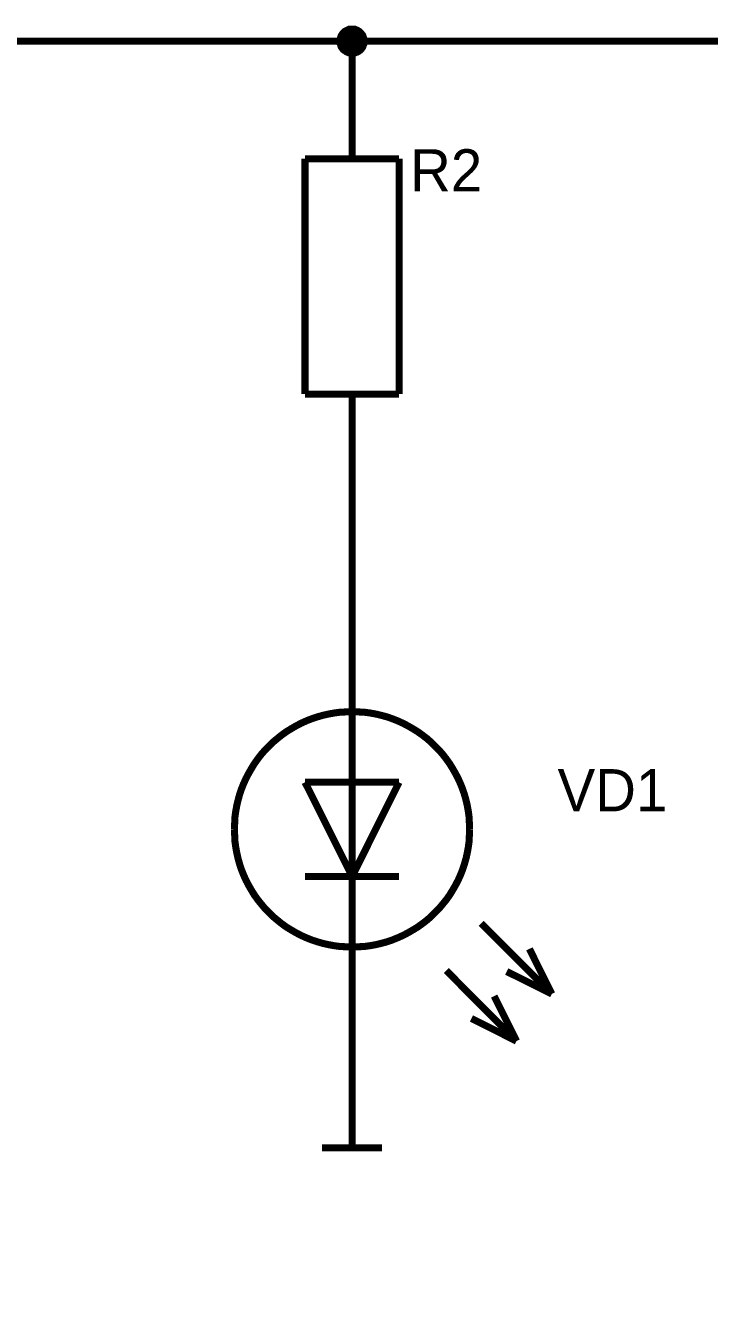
# Model space of a CAD drawing. Header units: inches. Extents: x 0 to 420, y 0 to 297.
# Drawn here: x 91.2 to 120.2, y 163.3 to 217.7 of the extents above; entities that cross this region are included whole.
import ezdxf

# ---------------------------------------------------------------- set-up
doc = ezdxf.new("R2010")
doc.units = ezdxf.units.IN
doc.layers.add('Sheet', color=255, linetype='Continuous')

msp = doc.modelspace()

# ---------------------------------------------------------------- linework, layer by layer
at = {"layer": 'Sheet'}
for points, const_width in [([(104.53, 216.992), (104.53, 217.014), (104.53, 217.048), (104.541, 217.07), (104.541, 217.093), (104.541, 217.115), (104.552, 217.149), (104.563, 217.171), (104.574, 217.194), (104.574, 217.216), (104.586, 217.238), (104.608, 217.261), (104.619, 217.283), (104.63, 217.294), (104.642, 217.317), (104.664, 217.339), (104.675, 217.35), (104.698, 217.373), (104.709, 217.384), (104.731, 217.406), (104.754, 217.418), (104.776, 217.429), (104.798, 217.44), (104.821, 217.451), (104.843, 217.462), (104.866, 217.474), (104.888, 217.485), (104.91, 217.496), (104.944, 217.496), (104.966, 217.496), (104.989, 217.507), (105.022, 217.507), (105.045, 217.507)], 0.3), ([(104.53, 216.992), (104.53, 217.014), (104.53, 217.048), (104.541, 217.07), (104.541, 217.093), (104.541, 217.115), (104.552, 217.149), (104.563, 217.171), (104.574, 217.194), (104.574, 217.216), (104.586, 217.238), (104.608, 217.261), (104.619, 217.283), (104.63, 217.294), (104.642, 217.317), (104.664, 217.339), (104.675, 217.35), (104.698, 217.373), (104.709, 217.384), (104.731, 217.406), (104.754, 217.418), (104.776, 217.429), (104.798, 217.44), (104.821, 217.451), (104.843, 217.462), (104.866, 217.474), (104.888, 217.485), (104.91, 217.496), (104.944, 217.496), (104.966, 217.496), (104.989, 217.507), (105.022, 217.507), (105.045, 217.507)], 0.3), ([(104.53, 216.992), (104.53, 217.014), (104.53, 217.048), (104.541, 217.07), (104.541, 217.093), (104.541, 217.115), (104.552, 217.149), (104.563, 217.171), (104.574, 217.194), (104.574, 217.216), (104.586, 217.238), (104.608, 217.261), (104.619, 217.283), (104.63, 217.294), (104.642, 217.317), (104.664, 217.339), (104.675, 217.35), (104.698, 217.373), (104.709, 217.384), (104.731, 217.406), (104.754, 217.418), (104.776, 217.429), (104.798, 217.44), (104.821, 217.451), (104.843, 217.462), (104.866, 217.474), (104.888, 217.485), (104.91, 217.496), (104.944, 217.496), (104.966, 217.496), (104.989, 217.507), (105.022, 217.507), (105.045, 217.507)], 0.3), ([(104.53, 216.992), (104.53, 217.014), (104.53, 217.048), (104.541, 217.07), (104.541, 217.093), (104.541, 217.115), (104.552, 217.149), (104.563, 217.171), (104.574, 217.194), (104.574, 217.216), (104.586, 217.238), (104.608, 217.261), (104.619, 217.283), (104.63, 217.294), (104.642, 217.317), (104.664, 217.339), (104.675, 217.35), (104.698, 217.373), (104.709, 217.384), (104.731, 217.406), (104.754, 217.418), (104.776, 217.429), (104.798, 217.44), (104.821, 217.451), (104.843, 217.462), (104.866, 217.474), (104.888, 217.485), (104.91, 217.496), (104.944, 217.496), (104.966, 217.496), (104.989, 217.507), (105.022, 217.507), (105.045, 217.507)], 0.3), ([(104.53, 216.992), (104.53, 217.014), (104.53, 217.048), (104.541, 217.07), (104.541, 217.093), (104.541, 217.115), (104.552, 217.149), (104.563, 217.171), (104.574, 217.194), (104.574, 217.216), (104.586, 217.238), (104.608, 217.261), (104.619, 217.283), (104.63, 217.294), (104.642, 217.317), (104.664, 217.339), (104.675, 217.35), (104.698, 217.373), (104.709, 217.384), (104.731, 217.406), (104.754, 217.418), (104.776, 217.429), (104.798, 217.44), (104.821, 217.451), (104.843, 217.462), (104.866, 217.474), (104.888, 217.485), (104.91, 217.496), (104.944, 217.496), (104.966, 217.496), (104.989, 217.507), (105.022, 217.507), (105.045, 217.507)], 0.3), ([(104.53, 216.992), (104.53, 217.014), (104.53, 217.048), (104.541, 217.07), (104.541, 217.093), (104.541, 217.115), (104.552, 217.149), (104.563, 217.171), (104.574, 217.194), (104.574, 217.216), (104.586, 217.238), (104.608, 217.261), (104.619, 217.283), (104.63, 217.294), (104.642, 217.317), (104.664, 217.339), (104.675, 217.35), (104.698, 217.373), (104.709, 217.384), (104.731, 217.406), (104.754, 217.418), (104.776, 217.429), (104.798, 217.44), (104.821, 217.451), (104.843, 217.462), (104.866, 217.474), (104.888, 217.485), (104.91, 217.496), (104.944, 217.496), (104.966, 217.496), (104.989, 217.507), (105.022, 217.507), (105.045, 217.507)], 0.3), ([(104.53, 216.992), (104.53, 217.014), (104.53, 217.048), (104.541, 217.07), (104.541, 217.093), (104.541, 217.115), (104.552, 217.149), (104.563, 217.171), (104.574, 217.194), (104.574, 217.216), (104.586, 217.238), (104.608, 217.261), (104.619, 217.283), (104.63, 217.294), (104.642, 217.317), (104.664, 217.339), (104.675, 217.35), (104.698, 217.373), (104.709, 217.384), (104.731, 217.406), (104.754, 217.418), (104.776, 217.429), (104.798, 217.44), (104.821, 217.451), (104.843, 217.462), (104.866, 217.474), (104.888, 217.485), (104.91, 217.496), (104.944, 217.496), (104.966, 217.496), (104.989, 217.507), (105.022, 217.507), (105.045, 217.507)], 0.3), ([(104.53, 216.992), (104.53, 217.014), (104.53, 217.048), (104.541, 217.07), (104.541, 217.093), (104.541, 217.115), (104.552, 217.149), (104.563, 217.171), (104.574, 217.194), (104.574, 217.216), (104.586, 217.238), (104.608, 217.261), (104.619, 217.283), (104.63, 217.294), (104.642, 217.317), (104.664, 217.339), (104.675, 217.35), (104.698, 217.373), (104.709, 217.384), (104.731, 217.406), (104.754, 217.418), (104.776, 217.429), (104.798, 217.44), (104.821, 217.451), (104.843, 217.462), (104.866, 217.474), (104.888, 217.485), (104.91, 217.496), (104.944, 217.496), (104.966, 217.496), (104.989, 217.507), (105.022, 217.507), (105.045, 217.507)], 0.0991), ([(104.53, 216.992), (104.53, 217.014), (104.53, 217.048), (104.541, 217.07), (104.541, 217.093), (104.541, 217.115), (104.552, 217.149), (104.563, 217.171), (104.574, 217.194), (104.574, 217.216), (104.586, 217.238), (104.608, 217.261), (104.619, 217.283), (104.63, 217.294), (104.642, 217.317), (104.664, 217.339), (104.675, 217.35), (104.698, 217.373), (104.709, 217.384), (104.731, 217.406), (104.754, 217.418), (104.776, 217.429), (104.798, 217.44), (104.821, 217.451), (104.843, 217.462), (104.866, 217.474), (104.888, 217.485), (104.91, 217.496), (104.944, 217.496), (104.966, 217.496), (104.989, 217.507), (105.022, 217.507), (105.045, 217.507)], 0.0991), ([(104.53, 216.992), (104.53, 217.014), (104.53, 217.048), (104.541, 217.07), (104.541, 217.093), (104.541, 217.115), (104.552, 217.149), (104.563, 217.171), (104.574, 217.194), (104.574, 217.216), (104.586, 217.238), (104.608, 217.261), (104.619, 217.283), (104.63, 217.294), (104.642, 217.317), (104.664, 217.339), (104.675, 217.35), (104.698, 217.373), (104.709, 217.384), (104.731, 217.406), (104.754, 217.418), (104.776, 217.429), (104.798, 217.44), (104.821, 217.451), (104.843, 217.462), (104.866, 217.474), (104.888, 217.485), (104.91, 217.496), (104.944, 217.496), (104.966, 217.496), (104.989, 217.507), (105.022, 217.507), (105.045, 217.507)], 0.0991), ([(104.53, 216.992), (104.53, 217.014), (104.53, 217.048), (104.541, 217.07), (104.541, 217.093), (104.541, 217.115), (104.552, 217.149), (104.563, 217.171), (104.574, 217.194), (104.574, 217.216), (104.586, 217.238), (104.608, 217.261), (104.619, 217.283), (104.63, 217.294), (104.642, 217.317), (104.664, 217.339), (104.675, 217.35), (104.698, 217.373), (104.709, 217.384), (104.731, 217.406), (104.754, 217.418), (104.776, 217.429), (104.798, 217.44), (104.821, 217.451), (104.843, 217.462), (104.866, 217.474), (104.888, 217.485), (104.91, 217.496), (104.944, 217.496), (104.966, 217.496), (104.989, 217.507), (105.022, 217.507), (105.045, 217.507)], 0.0991), ([(104.53, 216.992), (104.53, 217.014), (104.53, 217.048), (104.541, 217.07), (104.541, 217.093), (104.541, 217.115), (104.552, 217.149), (104.563, 217.171), (104.574, 217.194), (104.574, 217.216), (104.586, 217.238), (104.608, 217.261), (104.619, 217.283), (104.63, 217.294), (104.642, 217.317), (104.664, 217.339), (104.675, 217.35), (104.698, 217.373), (104.709, 217.384), (104.731, 217.406), (104.754, 217.418), (104.776, 217.429), (104.798, 217.44), (104.821, 217.451), (104.843, 217.462), (104.866, 217.474), (104.888, 217.485), (104.91, 217.496), (104.944, 217.496), (104.966, 217.496), (104.989, 217.507), (105.022, 217.507), (105.045, 217.507)], 0.0991), ([(104.53, 216.992), (104.53, 217.014), (104.53, 217.048), (104.541, 217.07), (104.541, 217.093), (104.541, 217.115), (104.552, 217.149), (104.563, 217.171), (104.574, 217.194), (104.574, 217.216), (104.586, 217.238), (104.608, 217.261), (104.619, 217.283), (104.63, 217.294), (104.642, 217.317), (104.664, 217.339), (104.675, 217.35), (104.698, 217.373), (104.709, 217.384), (104.731, 217.406), (104.754, 217.418), (104.776, 217.429), (104.798, 217.44), (104.821, 217.451), (104.843, 217.462), (104.866, 217.474), (104.888, 217.485), (104.91, 217.496), (104.944, 217.496), (104.966, 217.496), (104.989, 217.507), (105.022, 217.507), (105.045, 217.507)], 0.0991), ([(104.53, 216.992), (104.53, 217.014), (104.53, 217.048), (104.541, 217.07), (104.541, 217.093), (104.541, 217.115), (104.552, 217.149), (104.563, 217.171), (104.574, 217.194), (104.574, 217.216), (104.586, 217.238), (104.608, 217.261), (104.619, 217.283), (104.63, 217.294), (104.642, 217.317), (104.664, 217.339), (104.675, 217.35), (104.698, 217.373), (104.709, 217.384), (104.731, 217.406), (104.754, 217.418), (104.776, 217.429), (104.798, 217.44), (104.821, 217.451), (104.843, 217.462), (104.866, 217.474), (104.888, 217.485), (104.91, 217.496), (104.944, 217.496), (104.966, 217.496), (104.989, 217.507), (105.022, 217.507), (105.045, 217.507)], 0.0991), ([(105.045, 217.507), (105.045, 217.507)], 0.3), ([(105.045, 217.507), (105.067, 217.507), (105.101, 217.507), (105.123, 217.496), (105.146, 217.496), (105.168, 217.496), (105.19, 217.485), (105.224, 217.474), (105.246, 217.462), (105.269, 217.451), (105.291, 217.44), (105.302, 217.429), (105.325, 217.418), (105.347, 217.406), (105.37, 217.384), (105.381, 217.373), (105.403, 217.35), (105.414, 217.339), (105.437, 217.317), (105.448, 217.294), (105.459, 217.283), (105.482, 217.261), (105.493, 217.238), (105.504, 217.216), (105.504, 217.194), (105.515, 217.171), (105.526, 217.149), (105.538, 217.115), (105.538, 217.093), (105.538, 217.07), (105.549, 217.048), (105.549, 217.014), (105.549, 216.992)], 0.3), ([(105.045, 217.507), (105.045, 217.507)], 0.3), ([(105.045, 217.507), (105.067, 217.507), (105.101, 217.507), (105.123, 217.496), (105.146, 217.496), (105.168, 217.496), (105.19, 217.485), (105.224, 217.474), (105.246, 217.462), (105.269, 217.451), (105.291, 217.44), (105.302, 217.429), (105.325, 217.418), (105.347, 217.406), (105.37, 217.384), (105.381, 217.373), (105.403, 217.35), (105.414, 217.339), (105.437, 217.317), (105.448, 217.294), (105.459, 217.283), (105.482, 217.261), (105.493, 217.238), (105.504, 217.216), (105.504, 217.194), (105.515, 217.171), (105.526, 217.149), (105.538, 217.115), (105.538, 217.093), (105.538, 217.07), (105.549, 217.048), (105.549, 217.014), (105.549, 216.992)], 0.3), ([(105.045, 217.507), (105.045, 217.507)], 0.3), ([(105.045, 217.507), (105.067, 217.507), (105.101, 217.507), (105.123, 217.496), (105.146, 217.496), (105.168, 217.496), (105.19, 217.485), (105.224, 217.474), (105.246, 217.462), (105.269, 217.451), (105.291, 217.44), (105.302, 217.429), (105.325, 217.418), (105.347, 217.406), (105.37, 217.384), (105.381, 217.373), (105.403, 217.35), (105.414, 217.339), (105.437, 217.317), (105.448, 217.294), (105.459, 217.283), (105.482, 217.261), (105.493, 217.238), (105.504, 217.216), (105.504, 217.194), (105.515, 217.171), (105.526, 217.149), (105.538, 217.115), (105.538, 217.093), (105.538, 217.07), (105.549, 217.048), (105.549, 217.014), (105.549, 216.992)], 0.3), ([(105.045, 217.507), (105.045, 217.507)], 0.3), ([(105.045, 217.507), (105.067, 217.507), (105.101, 217.507), (105.123, 217.496), (105.146, 217.496), (105.168, 217.496), (105.19, 217.485), (105.224, 217.474), (105.246, 217.462), (105.269, 217.451), (105.291, 217.44), (105.302, 217.429), (105.325, 217.418), (105.347, 217.406), (105.37, 217.384), (105.381, 217.373), (105.403, 217.35), (105.414, 217.339), (105.437, 217.317), (105.448, 217.294), (105.459, 217.283), (105.482, 217.261), (105.493, 217.238), (105.504, 217.216), (105.504, 217.194), (105.515, 217.171), (105.526, 217.149), (105.538, 217.115), (105.538, 217.093), (105.538, 217.07), (105.549, 217.048), (105.549, 217.014), (105.549, 216.992)], 0.3), ([(105.045, 217.507), (105.045, 217.507)], 0.3), ([(105.045, 217.507), (105.067, 217.507), (105.101, 217.507), (105.123, 217.496), (105.146, 217.496), (105.168, 217.496), (105.19, 217.485), (105.224, 217.474), (105.246, 217.462), (105.269, 217.451), (105.291, 217.44), (105.302, 217.429), (105.325, 217.418), (105.347, 217.406), (105.37, 217.384), (105.381, 217.373), (105.403, 217.35), (105.414, 217.339), (105.437, 217.317), (105.448, 217.294), (105.459, 217.283), (105.482, 217.261), (105.493, 217.238), (105.504, 217.216), (105.504, 217.194), (105.515, 217.171), (105.526, 217.149), (105.538, 217.115), (105.538, 217.093), (105.538, 217.07), (105.549, 217.048), (105.549, 217.014), (105.549, 216.992)], 0.3), ([(105.045, 217.507), (105.045, 217.507)], 0.3), ([(105.045, 217.507), (105.067, 217.507), (105.101, 217.507), (105.123, 217.496), (105.146, 217.496), (105.168, 217.496), (105.19, 217.485), (105.224, 217.474), (105.246, 217.462), (105.269, 217.451), (105.291, 217.44), (105.302, 217.429), (105.325, 217.418), (105.347, 217.406), (105.37, 217.384), (105.381, 217.373), (105.403, 217.35), (105.414, 217.339), (105.437, 217.317), (105.448, 217.294), (105.459, 217.283), (105.482, 217.261), (105.493, 217.238), (105.504, 217.216), (105.504, 217.194), (105.515, 217.171), (105.526, 217.149), (105.538, 217.115), (105.538, 217.093), (105.538, 217.07), (105.549, 217.048), (105.549, 217.014), (105.549, 216.992)], 0.3), ([(105.045, 217.507), (105.045, 217.507)], 0.3), ([(105.045, 217.507), (105.067, 217.507), (105.101, 217.507), (105.123, 217.496), (105.146, 217.496), (105.168, 217.496), (105.19, 217.485), (105.224, 217.474), (105.246, 217.462), (105.269, 217.451), (105.291, 217.44), (105.302, 217.429), (105.325, 217.418), (105.347, 217.406), (105.37, 217.384), (105.381, 217.373), (105.403, 217.35), (105.414, 217.339), (105.437, 217.317), (105.448, 217.294), (105.459, 217.283), (105.482, 217.261), (105.493, 217.238), (105.504, 217.216), (105.504, 217.194), (105.515, 217.171), (105.526, 217.149), (105.538, 217.115), (105.538, 217.093), (105.538, 217.07), (105.549, 217.048), (105.549, 217.014), (105.549, 216.992)], 0.3), ([(105.045, 217.507), (105.045, 217.507)], 0.0991), ([(105.045, 217.507), (105.067, 217.507), (105.101, 217.507), (105.123, 217.496), (105.146, 217.496), (105.168, 217.496), (105.19, 217.485), (105.224, 217.474), (105.246, 217.462), (105.269, 217.451), (105.291, 217.44), (105.302, 217.429), (105.325, 217.418), (105.347, 217.406), (105.37, 217.384), (105.381, 217.373), (105.403, 217.35), (105.414, 217.339), (105.437, 217.317), (105.448, 217.294), (105.459, 217.283), (105.482, 217.261), (105.493, 217.238), (105.504, 217.216), (105.504, 217.194), (105.515, 217.171), (105.526, 217.149), (105.538, 217.115), (105.538, 217.093), (105.538, 217.07), (105.549, 217.048), (105.549, 217.014), (105.549, 216.992)], 0.0991), ([(105.045, 217.507), (105.045, 217.507)], 0.0991), ([(105.045, 217.507), (105.067, 217.507), (105.101, 217.507), (105.123, 217.496), (105.146, 217.496), (105.168, 217.496), (105.19, 217.485), (105.224, 217.474), (105.246, 217.462), (105.269, 217.451), (105.291, 217.44), (105.302, 217.429), (105.325, 217.418), (105.347, 217.406), (105.37, 217.384), (105.381, 217.373), (105.403, 217.35), (105.414, 217.339), (105.437, 217.317), (105.448, 217.294), (105.459, 217.283), (105.482, 217.261), (105.493, 217.238), (105.504, 217.216), (105.504, 217.194), (105.515, 217.171), (105.526, 217.149), (105.538, 217.115), (105.538, 217.093), (105.538, 217.07), (105.549, 217.048), (105.549, 217.014), (105.549, 216.992)], 0.0991), ([(105.045, 217.507), (105.045, 217.507)], 0.0991), ([(105.045, 217.507), (105.067, 217.507), (105.101, 217.507), (105.123, 217.496), (105.146, 217.496), (105.168, 217.496), (105.19, 217.485), (105.224, 217.474), (105.246, 217.462), (105.269, 217.451), (105.291, 217.44), (105.302, 217.429), (105.325, 217.418), (105.347, 217.406), (105.37, 217.384), (105.381, 217.373), (105.403, 217.35), (105.414, 217.339), (105.437, 217.317), (105.448, 217.294), (105.459, 217.283), (105.482, 217.261), (105.493, 217.238), (105.504, 217.216), (105.504, 217.194), (105.515, 217.171), (105.526, 217.149), (105.538, 217.115), (105.538, 217.093), (105.538, 217.07), (105.549, 217.048), (105.549, 217.014), (105.549, 216.992)], 0.0991), ([(105.045, 217.507), (105.045, 217.507)], 0.0991), ([(105.045, 217.507), (105.067, 217.507), (105.101, 217.507), (105.123, 217.496), (105.146, 217.496), (105.168, 217.496), (105.19, 217.485), (105.224, 217.474), (105.246, 217.462), (105.269, 217.451), (105.291, 217.44), (105.302, 217.429), (105.325, 217.418), (105.347, 217.406), (105.37, 217.384), (105.381, 217.373), (105.403, 217.35), (105.414, 217.339), (105.437, 217.317), (105.448, 217.294), (105.459, 217.283), (105.482, 217.261), (105.493, 217.238), (105.504, 217.216), (105.504, 217.194), (105.515, 217.171), (105.526, 217.149), (105.538, 217.115), (105.538, 217.093), (105.538, 217.07), (105.549, 217.048), (105.549, 217.014), (105.549, 216.992)], 0.0991), ([(105.045, 217.507), (105.045, 217.507)], 0.0991), ([(105.045, 217.507), (105.067, 217.507), (105.101, 217.507), (105.123, 217.496), (105.146, 217.496), (105.168, 217.496), (105.19, 217.485), (105.224, 217.474), (105.246, 217.462), (105.269, 217.451), (105.291, 217.44), (105.302, 217.429), (105.325, 217.418), (105.347, 217.406), (105.37, 217.384), (105.381, 217.373), (105.403, 217.35), (105.414, 217.339), (105.437, 217.317), (105.448, 217.294), (105.459, 217.283), (105.482, 217.261), (105.493, 217.238), (105.504, 217.216), (105.504, 217.194), (105.515, 217.171), (105.526, 217.149), (105.538, 217.115), (105.538, 217.093), (105.538, 217.07), (105.549, 217.048), (105.549, 217.014), (105.549, 216.992)], 0.0991), ([(105.045, 217.507), (105.045, 217.507)], 0.0991), ([(105.045, 217.507), (105.067, 217.507), (105.101, 217.507), (105.123, 217.496), (105.146, 217.496), (105.168, 217.496), (105.19, 217.485), (105.224, 217.474), (105.246, 217.462), (105.269, 217.451), (105.291, 217.44), (105.302, 217.429), (105.325, 217.418), (105.347, 217.406), (105.37, 217.384), (105.381, 217.373), (105.403, 217.35), (105.414, 217.339), (105.437, 217.317), (105.448, 217.294), (105.459, 217.283), (105.482, 217.261), (105.493, 217.238), (105.504, 217.216), (105.504, 217.194), (105.515, 217.171), (105.526, 217.149), (105.538, 217.115), (105.538, 217.093), (105.538, 217.07), (105.549, 217.048), (105.549, 217.014), (105.549, 216.992)], 0.0991), ([(105.045, 217.507), (105.045, 217.507)], 0.0991), ([(105.045, 217.507), (105.067, 217.507), (105.101, 217.507), (105.123, 217.496), (105.146, 217.496), (105.168, 217.496), (105.19, 217.485), (105.224, 217.474), (105.246, 217.462), (105.269, 217.451), (105.291, 217.44), (105.302, 217.429), (105.325, 217.418), (105.347, 217.406), (105.37, 217.384), (105.381, 217.373), (105.403, 217.35), (105.414, 217.339), (105.437, 217.317), (105.448, 217.294), (105.459, 217.283), (105.482, 217.261), (105.493, 217.238), (105.504, 217.216), (105.504, 217.194), (105.515, 217.171), (105.526, 217.149), (105.538, 217.115), (105.538, 217.093), (105.538, 217.07), (105.549, 217.048), (105.549, 217.014), (105.549, 216.992)], 0.0991), ([(84.551, 163.489), (84.551, 216.992), (105.045, 216.992)], 0.3), ([(105.045, 216.488), (105.022, 216.488), (104.989, 216.488), (104.966, 216.499), (104.944, 216.499), (104.91, 216.499), (104.888, 216.51), (104.866, 216.521), (104.843, 216.533), (104.821, 216.533), (104.798, 216.544), (104.776, 216.555), (104.754, 216.577), (104.731, 216.589), (104.709, 216.6), (104.698, 216.622), (104.675, 216.633), (104.664, 216.656), (104.642, 216.667), (104.63, 216.689), (104.619, 216.712), (104.608, 216.734), (104.586, 216.745), (104.574, 216.768), (104.574, 216.79), (104.563, 216.813), (104.552, 216.846), (104.541, 216.869), (104.541, 216.891), (104.541, 216.914), (104.53, 216.936), (104.53, 216.97), (104.53, 216.992)], 0.3), ([(104.53, 216.992), (104.53, 216.992)], 0.3), ([(105.045, 216.488), (105.022, 216.488), (104.989, 216.488), (104.966, 216.499), (104.944, 216.499), (104.91, 216.499), (104.888, 216.51), (104.866, 216.521), (104.843, 216.533), (104.821, 216.533), (104.798, 216.544), (104.776, 216.555), (104.754, 216.577), (104.731, 216.589), (104.709, 216.6), (104.698, 216.622), (104.675, 216.633), (104.664, 216.656), (104.642, 216.667), (104.63, 216.689), (104.619, 216.712), (104.608, 216.734), (104.586, 216.745), (104.574, 216.768), (104.574, 216.79), (104.563, 216.813), (104.552, 216.846), (104.541, 216.869), (104.541, 216.891), (104.541, 216.914), (104.53, 216.936), (104.53, 216.97), (104.53, 216.992)], 0.3), ([(104.53, 216.992), (104.53, 216.992)], 0.3), ([(105.045, 216.488), (105.022, 216.488), (104.989, 216.488), (104.966, 216.499), (104.944, 216.499), (104.91, 216.499), (104.888, 216.51), (104.866, 216.521), (104.843, 216.533), (104.821, 216.533), (104.798, 216.544), (104.776, 216.555), (104.754, 216.577), (104.731, 216.589), (104.709, 216.6), (104.698, 216.622), (104.675, 216.633), (104.664, 216.656), (104.642, 216.667), (104.63, 216.689), (104.619, 216.712), (104.608, 216.734), (104.586, 216.745), (104.574, 216.768), (104.574, 216.79), (104.563, 216.813), (104.552, 216.846), (104.541, 216.869), (104.541, 216.891), (104.541, 216.914), (104.53, 216.936), (104.53, 216.97), (104.53, 216.992)], 0.3), ([(104.53, 216.992), (104.53, 216.992)], 0.3), ([(105.045, 216.488), (105.022, 216.488), (104.989, 216.488), (104.966, 216.499), (104.944, 216.499), (104.91, 216.499), (104.888, 216.51), (104.866, 216.521), (104.843, 216.533), (104.821, 216.533), (104.798, 216.544), (104.776, 216.555), (104.754, 216.577), (104.731, 216.589), (104.709, 216.6), (104.698, 216.622), (104.675, 216.633), (104.664, 216.656), (104.642, 216.667), (104.63, 216.689), (104.619, 216.712), (104.608, 216.734), (104.586, 216.745), (104.574, 216.768), (104.574, 216.79), (104.563, 216.813), (104.552, 216.846), (104.541, 216.869), (104.541, 216.891), (104.541, 216.914), (104.53, 216.936), (104.53, 216.97), (104.53, 216.992)], 0.3), ([(104.53, 216.992), (104.53, 216.992)], 0.3), ([(105.045, 216.488), (105.022, 216.488), (104.989, 216.488), (104.966, 216.499), (104.944, 216.499), (104.91, 216.499), (104.888, 216.51), (104.866, 216.521), (104.843, 216.533), (104.821, 216.533), (104.798, 216.544), (104.776, 216.555), (104.754, 216.577), (104.731, 216.589), (104.709, 216.6), (104.698, 216.622), (104.675, 216.633), (104.664, 216.656), (104.642, 216.667), (104.63, 216.689), (104.619, 216.712), (104.608, 216.734), (104.586, 216.745), (104.574, 216.768), (104.574, 216.79), (104.563, 216.813), (104.552, 216.846), (104.541, 216.869), (104.541, 216.891), (104.541, 216.914), (104.53, 216.936), (104.53, 216.97), (104.53, 216.992)], 0.3), ([(104.53, 216.992), (104.53, 216.992)], 0.3), ([(105.045, 216.488), (105.022, 216.488), (104.989, 216.488), (104.966, 216.499), (104.944, 216.499), (104.91, 216.499), (104.888, 216.51), (104.866, 216.521), (104.843, 216.533), (104.821, 216.533), (104.798, 216.544), (104.776, 216.555), (104.754, 216.577), (104.731, 216.589), (104.709, 216.6), (104.698, 216.622), (104.675, 216.633), (104.664, 216.656), (104.642, 216.667), (104.63, 216.689), (104.619, 216.712), (104.608, 216.734), (104.586, 216.745), (104.574, 216.768), (104.574, 216.79), (104.563, 216.813), (104.552, 216.846), (104.541, 216.869), (104.541, 216.891), (104.541, 216.914), (104.53, 216.936), (104.53, 216.97), (104.53, 216.992)], 0.3), ([(104.53, 216.992), (104.53, 216.992)], 0.3), ([(105.045, 216.488), (105.022, 216.488), (104.989, 216.488), (104.966, 216.499), (104.944, 216.499), (104.91, 216.499), (104.888, 216.51), (104.866, 216.521), (104.843, 216.533), (104.821, 216.533), (104.798, 216.544), (104.776, 216.555), (104.754, 216.577), (104.731, 216.589), (104.709, 216.6), (104.698, 216.622), (104.675, 216.633), (104.664, 216.656), (104.642, 216.667), (104.63, 216.689), (104.619, 216.712), (104.608, 216.734), (104.586, 216.745), (104.574, 216.768), (104.574, 216.79), (104.563, 216.813), (104.552, 216.846), (104.541, 216.869), (104.541, 216.891), (104.541, 216.914), (104.53, 216.936), (104.53, 216.97), (104.53, 216.992)], 0.3), ([(104.53, 216.992), (104.53, 216.992)], 0.3), ([(105.045, 216.488), (105.022, 216.488), (104.989, 216.488), (104.966, 216.499), (104.944, 216.499), (104.91, 216.499), (104.888, 216.51), (104.866, 216.521), (104.843, 216.533), (104.821, 216.533), (104.798, 216.544), (104.776, 216.555), (104.754, 216.577), (104.731, 216.589), (104.709, 216.6), (104.698, 216.622), (104.675, 216.633), (104.664, 216.656), (104.642, 216.667), (104.63, 216.689), (104.619, 216.712), (104.608, 216.734), (104.586, 216.745), (104.574, 216.768), (104.574, 216.79), (104.563, 216.813), (104.552, 216.846), (104.541, 216.869), (104.541, 216.891), (104.541, 216.914), (104.53, 216.936), (104.53, 216.97), (104.53, 216.992)], 0.0991), ([(104.53, 216.992), (104.53, 216.992)], 0.0991), ([(105.045, 216.488), (105.022, 216.488), (104.989, 216.488), (104.966, 216.499), (104.944, 216.499), (104.91, 216.499), (104.888, 216.51), (104.866, 216.521), (104.843, 216.533), (104.821, 216.533), (104.798, 216.544), (104.776, 216.555), (104.754, 216.577), (104.731, 216.589), (104.709, 216.6), (104.698, 216.622), (104.675, 216.633), (104.664, 216.656), (104.642, 216.667), (104.63, 216.689), (104.619, 216.712), (104.608, 216.734), (104.586, 216.745), (104.574, 216.768), (104.574, 216.79), (104.563, 216.813), (104.552, 216.846), (104.541, 216.869), (104.541, 216.891), (104.541, 216.914), (104.53, 216.936), (104.53, 216.97), (104.53, 216.992)], 0.0991), ([(104.53, 216.992), (104.53, 216.992)], 0.0991), ([(105.045, 216.488), (105.022, 216.488), (104.989, 216.488), (104.966, 216.499), (104.944, 216.499), (104.91, 216.499), (104.888, 216.51), (104.866, 216.521), (104.843, 216.533), (104.821, 216.533), (104.798, 216.544), (104.776, 216.555), (104.754, 216.577), (104.731, 216.589), (104.709, 216.6), (104.698, 216.622), (104.675, 216.633), (104.664, 216.656), (104.642, 216.667), (104.63, 216.689), (104.619, 216.712), (104.608, 216.734), (104.586, 216.745), (104.574, 216.768), (104.574, 216.79), (104.563, 216.813), (104.552, 216.846), (104.541, 216.869), (104.541, 216.891), (104.541, 216.914), (104.53, 216.936), (104.53, 216.97), (104.53, 216.992)], 0.0991), ([(104.53, 216.992), (104.53, 216.992)], 0.0991), ([(105.045, 216.488), (105.022, 216.488), (104.989, 216.488), (104.966, 216.499), (104.944, 216.499), (104.91, 216.499), (104.888, 216.51), (104.866, 216.521), (104.843, 216.533), (104.821, 216.533), (104.798, 216.544), (104.776, 216.555), (104.754, 216.577), (104.731, 216.589), (104.709, 216.6), (104.698, 216.622), (104.675, 216.633), (104.664, 216.656), (104.642, 216.667), (104.63, 216.689), (104.619, 216.712), (104.608, 216.734), (104.586, 216.745), (104.574, 216.768), (104.574, 216.79), (104.563, 216.813), (104.552, 216.846), (104.541, 216.869), (104.541, 216.891), (104.541, 216.914), (104.53, 216.936), (104.53, 216.97), (104.53, 216.992)], 0.0991), ([(104.53, 216.992), (104.53, 216.992)], 0.0991), ([(105.045, 216.488), (105.022, 216.488), (104.989, 216.488), (104.966, 216.499), (104.944, 216.499), (104.91, 216.499), (104.888, 216.51), (104.866, 216.521), (104.843, 216.533), (104.821, 216.533), (104.798, 216.544), (104.776, 216.555), (104.754, 216.577), (104.731, 216.589), (104.709, 216.6), (104.698, 216.622), (104.675, 216.633), (104.664, 216.656), (104.642, 216.667), (104.63, 216.689), (104.619, 216.712), (104.608, 216.734), (104.586, 216.745), (104.574, 216.768), (104.574, 216.79), (104.563, 216.813), (104.552, 216.846), (104.541, 216.869), (104.541, 216.891), (104.541, 216.914), (104.53, 216.936), (104.53, 216.97), (104.53, 216.992)], 0.0991), ([(104.53, 216.992), (104.53, 216.992)], 0.0991), ([(105.045, 216.488), (105.022, 216.488), (104.989, 216.488), (104.966, 216.499), (104.944, 216.499), (104.91, 216.499), (104.888, 216.51), (104.866, 216.521), (104.843, 216.533), (104.821, 216.533), (104.798, 216.544), (104.776, 216.555), (104.754, 216.577), (104.731, 216.589), (104.709, 216.6), (104.698, 216.622), (104.675, 216.633), (104.664, 216.656), (104.642, 216.667), (104.63, 216.689), (104.619, 216.712), (104.608, 216.734), (104.586, 216.745), (104.574, 216.768), (104.574, 216.79), (104.563, 216.813), (104.552, 216.846), (104.541, 216.869), (104.541, 216.891), (104.541, 216.914), (104.53, 216.936), (104.53, 216.97), (104.53, 216.992)], 0.0991), ([(104.53, 216.992), (104.53, 216.992)], 0.0991), ([(105.045, 216.488), (105.022, 216.488), (104.989, 216.488), (104.966, 216.499), (104.944, 216.499), (104.91, 216.499), (104.888, 216.51), (104.866, 216.521), (104.843, 216.533), (104.821, 216.533), (104.798, 216.544), (104.776, 216.555), (104.754, 216.577), (104.731, 216.589), (104.709, 216.6), (104.698, 216.622), (104.675, 216.633), (104.664, 216.656), (104.642, 216.667), (104.63, 216.689), (104.619, 216.712), (104.608, 216.734), (104.586, 216.745), (104.574, 216.768), (104.574, 216.79), (104.563, 216.813), (104.552, 216.846), (104.541, 216.869), (104.541, 216.891), (104.541, 216.914), (104.53, 216.936), (104.53, 216.97), (104.53, 216.992)], 0.0991), ([(104.53, 216.992), (104.53, 216.992)], 0.0991), ([(105.549, 216.992), (105.549, 216.97), (105.549, 216.936), (105.538, 216.914), (105.538, 216.891), (105.538, 216.869), (105.526, 216.846), (105.515, 216.813), (105.504, 216.79), (105.504, 216.768), (105.493, 216.745), (105.482, 216.734), (105.459, 216.712), (105.448, 216.689), (105.437, 216.667), (105.414, 216.656), (105.403, 216.633), (105.381, 216.622), (105.37, 216.6), (105.347, 216.589), (105.325, 216.577), (105.302, 216.555), (105.291, 216.544), (105.269, 216.533), (105.246, 216.533), (105.224, 216.521), (105.19, 216.51), (105.168, 216.499), (105.146, 216.499), (105.123, 216.499), (105.101, 216.488), (105.067, 216.488), (105.045, 216.488)], 0.3), ([(105.045, 211.996), (105.045, 216.992)], 0.3), ([(105.549, 216.992), (105.549, 216.97), (105.549, 216.936), (105.538, 216.914), (105.538, 216.891), (105.538, 216.869), (105.526, 216.846), (105.515, 216.813), (105.504, 216.79), (105.504, 216.768), (105.493, 216.745), (105.482, 216.734), (105.459, 216.712), (105.448, 216.689), (105.437, 216.667), (105.414, 216.656), (105.403, 216.633), (105.381, 216.622), (105.37, 216.6), (105.347, 216.589), (105.325, 216.577), (105.302, 216.555), (105.291, 216.544), (105.269, 216.533), (105.246, 216.533), (105.224, 216.521), (105.19, 216.51), (105.168, 216.499), (105.146, 216.499), (105.123, 216.499), (105.101, 216.488), (105.067, 216.488), (105.045, 216.488)], 0.3), ([(105.549, 216.992), (105.549, 216.97), (105.549, 216.936), (105.538, 216.914), (105.538, 216.891), (105.538, 216.869), (105.526, 216.846), (105.515, 216.813), (105.504, 216.79), (105.504, 216.768), (105.493, 216.745), (105.482, 216.734), (105.459, 216.712), (105.448, 216.689), (105.437, 216.667), (105.414, 216.656), (105.403, 216.633), (105.381, 216.622), (105.37, 216.6), (105.347, 216.589), (105.325, 216.577), (105.302, 216.555), (105.291, 216.544), (105.269, 216.533), (105.246, 216.533), (105.224, 216.521), (105.19, 216.51), (105.168, 216.499), (105.146, 216.499), (105.123, 216.499), (105.101, 216.488), (105.067, 216.488), (105.045, 216.488)], 0.3), ([(105.045, 216.992), (141.531, 216.992), (223.506, 216.992)], 0.3), ([(105.549, 216.992), (105.549, 216.97), (105.549, 216.936), (105.538, 216.914), (105.538, 216.891), (105.538, 216.869), (105.526, 216.846), (105.515, 216.813), (105.504, 216.79), (105.504, 216.768), (105.493, 216.745), (105.482, 216.734), (105.459, 216.712), (105.448, 216.689), (105.437, 216.667), (105.414, 216.656), (105.403, 216.633), (105.381, 216.622), (105.37, 216.6), (105.347, 216.589), (105.325, 216.577), (105.302, 216.555), (105.291, 216.544), (105.269, 216.533), (105.246, 216.533), (105.224, 216.521), (105.19, 216.51), (105.168, 216.499), (105.146, 216.499), (105.123, 216.499), (105.101, 216.488), (105.067, 216.488), (105.045, 216.488)], 0.3), ([(105.549, 216.992), (105.549, 216.97), (105.549, 216.936), (105.538, 216.914), (105.538, 216.891), (105.538, 216.869), (105.526, 216.846), (105.515, 216.813), (105.504, 216.79), (105.504, 216.768), (105.493, 216.745), (105.482, 216.734), (105.459, 216.712), (105.448, 216.689), (105.437, 216.667), (105.414, 216.656), (105.403, 216.633), (105.381, 216.622), (105.37, 216.6), (105.347, 216.589), (105.325, 216.577), (105.302, 216.555), (105.291, 216.544), (105.269, 216.533), (105.246, 216.533), (105.224, 216.521), (105.19, 216.51), (105.168, 216.499), (105.146, 216.499), (105.123, 216.499), (105.101, 216.488), (105.067, 216.488), (105.045, 216.488)], 0.3), ([(105.549, 216.992), (105.549, 216.97), (105.549, 216.936), (105.538, 216.914), (105.538, 216.891), (105.538, 216.869), (105.526, 216.846), (105.515, 216.813), (105.504, 216.79), (105.504, 216.768), (105.493, 216.745), (105.482, 216.734), (105.459, 216.712), (105.448, 216.689), (105.437, 216.667), (105.414, 216.656), (105.403, 216.633), (105.381, 216.622), (105.37, 216.6), (105.347, 216.589), (105.325, 216.577), (105.302, 216.555), (105.291, 216.544), (105.269, 216.533), (105.246, 216.533), (105.224, 216.521), (105.19, 216.51), (105.168, 216.499), (105.146, 216.499), (105.123, 216.499), (105.101, 216.488), (105.067, 216.488), (105.045, 216.488)], 0.3), ([(105.549, 216.992), (105.549, 216.97), (105.549, 216.936), (105.538, 216.914), (105.538, 216.891), (105.538, 216.869), (105.526, 216.846), (105.515, 216.813), (105.504, 216.79), (105.504, 216.768), (105.493, 216.745), (105.482, 216.734), (105.459, 216.712), (105.448, 216.689), (105.437, 216.667), (105.414, 216.656), (105.403, 216.633), (105.381, 216.622), (105.37, 216.6), (105.347, 216.589), (105.325, 216.577), (105.302, 216.555), (105.291, 216.544), (105.269, 216.533), (105.246, 216.533), (105.224, 216.521), (105.19, 216.51), (105.168, 216.499), (105.146, 216.499), (105.123, 216.499), (105.101, 216.488), (105.067, 216.488), (105.045, 216.488)], 0.3), ([(105.549, 216.992), (105.549, 216.97), (105.549, 216.936), (105.538, 216.914), (105.538, 216.891), (105.538, 216.869), (105.526, 216.846), (105.515, 216.813), (105.504, 216.79), (105.504, 216.768), (105.493, 216.745), (105.482, 216.734), (105.459, 216.712), (105.448, 216.689), (105.437, 216.667), (105.414, 216.656), (105.403, 216.633), (105.381, 216.622), (105.37, 216.6), (105.347, 216.589), (105.325, 216.577), (105.302, 216.555), (105.291, 216.544), (105.269, 216.533), (105.246, 216.533), (105.224, 216.521), (105.19, 216.51), (105.168, 216.499), (105.146, 216.499), (105.123, 216.499), (105.101, 216.488), (105.067, 216.488), (105.045, 216.488)], 0.0991), ([(105.549, 216.992), (105.549, 216.97), (105.549, 216.936), (105.538, 216.914), (105.538, 216.891), (105.538, 216.869), (105.526, 216.846), (105.515, 216.813), (105.504, 216.79), (105.504, 216.768), (105.493, 216.745), (105.482, 216.734), (105.459, 216.712), (105.448, 216.689), (105.437, 216.667), (105.414, 216.656), (105.403, 216.633), (105.381, 216.622), (105.37, 216.6), (105.347, 216.589), (105.325, 216.577), (105.302, 216.555), (105.291, 216.544), (105.269, 216.533), (105.246, 216.533), (105.224, 216.521), (105.19, 216.51), (105.168, 216.499), (105.146, 216.499), (105.123, 216.499), (105.101, 216.488), (105.067, 216.488), (105.045, 216.488)], 0.0991), ([(105.549, 216.992), (105.549, 216.97), (105.549, 216.936), (105.538, 216.914), (105.538, 216.891), (105.538, 216.869), (105.526, 216.846), (105.515, 216.813), (105.504, 216.79), (105.504, 216.768), (105.493, 216.745), (105.482, 216.734), (105.459, 216.712), (105.448, 216.689), (105.437, 216.667), (105.414, 216.656), (105.403, 216.633), (105.381, 216.622), (105.37, 216.6), (105.347, 216.589), (105.325, 216.577), (105.302, 216.555), (105.291, 216.544), (105.269, 216.533), (105.246, 216.533), (105.224, 216.521), (105.19, 216.51), (105.168, 216.499), (105.146, 216.499), (105.123, 216.499), (105.101, 216.488), (105.067, 216.488), (105.045, 216.488)], 0.0991), ([(105.549, 216.992), (105.549, 216.97), (105.549, 216.936), (105.538, 216.914), (105.538, 216.891), (105.538, 216.869), (105.526, 216.846), (105.515, 216.813), (105.504, 216.79), (105.504, 216.768), (105.493, 216.745), (105.482, 216.734), (105.459, 216.712), (105.448, 216.689), (105.437, 216.667), (105.414, 216.656), (105.403, 216.633), (105.381, 216.622), (105.37, 216.6), (105.347, 216.589), (105.325, 216.577), (105.302, 216.555), (105.291, 216.544), (105.269, 216.533), (105.246, 216.533), (105.224, 216.521), (105.19, 216.51), (105.168, 216.499), (105.146, 216.499), (105.123, 216.499), (105.101, 216.488), (105.067, 216.488), (105.045, 216.488)], 0.0991), ([(105.549, 216.992), (105.549, 216.97), (105.549, 216.936), (105.538, 216.914), (105.538, 216.891), (105.538, 216.869), (105.526, 216.846), (105.515, 216.813), (105.504, 216.79), (105.504, 216.768), (105.493, 216.745), (105.482, 216.734), (105.459, 216.712), (105.448, 216.689), (105.437, 216.667), (105.414, 216.656), (105.403, 216.633), (105.381, 216.622), (105.37, 216.6), (105.347, 216.589), (105.325, 216.577), (105.302, 216.555), (105.291, 216.544), (105.269, 216.533), (105.246, 216.533), (105.224, 216.521), (105.19, 216.51), (105.168, 216.499), (105.146, 216.499), (105.123, 216.499), (105.101, 216.488), (105.067, 216.488), (105.045, 216.488)], 0.0991), ([(105.549, 216.992), (105.549, 216.97), (105.549, 216.936), (105.538, 216.914), (105.538, 216.891), (105.538, 216.869), (105.526, 216.846), (105.515, 216.813), (105.504, 216.79), (105.504, 216.768), (105.493, 216.745), (105.482, 216.734), (105.459, 216.712), (105.448, 216.689), (105.437, 216.667), (105.414, 216.656), (105.403, 216.633), (105.381, 216.622), (105.37, 216.6), (105.347, 216.589), (105.325, 216.577), (105.302, 216.555), (105.291, 216.544), (105.269, 216.533), (105.246, 216.533), (105.224, 216.521), (105.19, 216.51), (105.168, 216.499), (105.146, 216.499), (105.123, 216.499), (105.101, 216.488), (105.067, 216.488), (105.045, 216.488)], 0.0991), ([(105.549, 216.992), (105.549, 216.97), (105.549, 216.936), (105.538, 216.914), (105.538, 216.891), (105.538, 216.869), (105.526, 216.846), (105.515, 216.813), (105.504, 216.79), (105.504, 216.768), (105.493, 216.745), (105.482, 216.734), (105.459, 216.712), (105.448, 216.689), (105.437, 216.667), (105.414, 216.656), (105.403, 216.633), (105.381, 216.622), (105.37, 216.6), (105.347, 216.589), (105.325, 216.577), (105.302, 216.555), (105.291, 216.544), (105.269, 216.533), (105.246, 216.533), (105.224, 216.521), (105.19, 216.51), (105.168, 216.499), (105.146, 216.499), (105.123, 216.499), (105.101, 216.488), (105.067, 216.488), (105.045, 216.488)], 0.0991), ([(105.549, 216.992), (105.549, 216.992), (105.549, 216.992), (105.549, 216.992), (105.549, 216.992), (105.549, 216.992), (105.549, 216.992), (105.549, 216.992), (105.549, 216.992), (105.549, 216.992), (105.549, 216.992), (105.549, 216.992), (105.549, 216.992), (105.549, 216.992), (105.549, 216.992), (105.549, 216.992), (105.549, 216.992), (105.549, 216.992), (105.549, 216.992), (105.549, 216.992), (105.549, 216.992), (105.549, 216.992), (105.549, 216.992), (105.549, 216.992), (105.549, 216.992), (105.549, 216.992), (105.549, 216.992), (105.549, 216.992), (105.549, 216.992), (105.549, 216.992), (105.549, 216.992), (105.549, 216.992), (105.549, 216.992)], 0.3), ([(105.549, 216.992), (105.549, 216.992)], 0.3), ([(105.549, 216.992), (105.549, 216.992), (105.549, 216.992), (105.549, 216.992), (105.549, 216.992), (105.549, 216.992), (105.549, 216.992), (105.549, 216.992), (105.549, 216.992), (105.549, 216.992), (105.549, 216.992), (105.549, 216.992), (105.549, 216.992), (105.549, 216.992), (105.549, 216.992), (105.549, 216.992), (105.549, 216.992), (105.549, 216.992), (105.549, 216.992), (105.549, 216.992), (105.549, 216.992), (105.549, 216.992), (105.549, 216.992), (105.549, 216.992), (105.549, 216.992), (105.549, 216.992), (105.549, 216.992), (105.549, 216.992), (105.549, 216.992), (105.549, 216.992), (105.549, 216.992), (105.549, 216.992), (105.549, 216.992)], 0.3), ([(105.549, 216.992), (105.549, 216.992)], 0.3), ([(105.549, 216.992), (105.549, 216.992), (105.549, 216.992), (105.549, 216.992), (105.549, 216.992), (105.549, 216.992), (105.549, 216.992), (105.549, 216.992), (105.549, 216.992), (105.549, 216.992), (105.549, 216.992), (105.549, 216.992), (105.549, 216.992), (105.549, 216.992), (105.549, 216.992), (105.549, 216.992), (105.549, 216.992), (105.549, 216.992), (105.549, 216.992), (105.549, 216.992), (105.549, 216.992), (105.549, 216.992), (105.549, 216.992), (105.549, 216.992), (105.549, 216.992), (105.549, 216.992), (105.549, 216.992), (105.549, 216.992), (105.549, 216.992), (105.549, 216.992), (105.549, 216.992), (105.549, 216.992), (105.549, 216.992)], 0.3), ([(105.549, 216.992), (105.549, 216.992)], 0.3), ([(105.549, 216.992), (105.549, 216.992), (105.549, 216.992), (105.549, 216.992), (105.549, 216.992), (105.549, 216.992), (105.549, 216.992), (105.549, 216.992), (105.549, 216.992), (105.549, 216.992), (105.549, 216.992), (105.549, 216.992), (105.549, 216.992), (105.549, 216.992), (105.549, 216.992), (105.549, 216.992), (105.549, 216.992), (105.549, 216.992), (105.549, 216.992), (105.549, 216.992), (105.549, 216.992), (105.549, 216.992), (105.549, 216.992), (105.549, 216.992), (105.549, 216.992), (105.549, 216.992), (105.549, 216.992), (105.549, 216.992), (105.549, 216.992), (105.549, 216.992), (105.549, 216.992), (105.549, 216.992), (105.549, 216.992)], 0.3), ([(105.549, 216.992), (105.549, 216.992)], 0.3), ([(105.549, 216.992), (105.549, 216.992), (105.549, 216.992), (105.549, 216.992), (105.549, 216.992), (105.549, 216.992), (105.549, 216.992), (105.549, 216.992), (105.549, 216.992), (105.549, 216.992), (105.549, 216.992), (105.549, 216.992), (105.549, 216.992), (105.549, 216.992), (105.549, 216.992), (105.549, 216.992), (105.549, 216.992), (105.549, 216.992), (105.549, 216.992), (105.549, 216.992), (105.549, 216.992), (105.549, 216.992), (105.549, 216.992), (105.549, 216.992), (105.549, 216.992), (105.549, 216.992), (105.549, 216.992), (105.549, 216.992), (105.549, 216.992), (105.549, 216.992), (105.549, 216.992), (105.549, 216.992), (105.549, 216.992)], 0.3), ([(105.549, 216.992), (105.549, 216.992)], 0.3), ([(105.549, 216.992), (105.549, 216.992), (105.549, 216.992), (105.549, 216.992), (105.549, 216.992), (105.549, 216.992), (105.549, 216.992), (105.549, 216.992), (105.549, 216.992), (105.549, 216.992), (105.549, 216.992), (105.549, 216.992), (105.549, 216.992), (105.549, 216.992), (105.549, 216.992), (105.549, 216.992), (105.549, 216.992), (105.549, 216.992), (105.549, 216.992), (105.549, 216.992), (105.549, 216.992), (105.549, 216.992), (105.549, 216.992), (105.549, 216.992), (105.549, 216.992), (105.549, 216.992), (105.549, 216.992), (105.549, 216.992), (105.549, 216.992), (105.549, 216.992), (105.549, 216.992), (105.549, 216.992), (105.549, 216.992)], 0.3), ([(105.549, 216.992), (105.549, 216.992)], 0.3), ([(105.549, 216.992), (105.549, 216.992), (105.549, 216.992), (105.549, 216.992), (105.549, 216.992), (105.549, 216.992), (105.549, 216.992), (105.549, 216.992), (105.549, 216.992), (105.549, 216.992), (105.549, 216.992), (105.549, 216.992), (105.549, 216.992), (105.549, 216.992), (105.549, 216.992), (105.549, 216.992), (105.549, 216.992), (105.549, 216.992), (105.549, 216.992), (105.549, 216.992), (105.549, 216.992), (105.549, 216.992), (105.549, 216.992), (105.549, 216.992), (105.549, 216.992), (105.549, 216.992), (105.549, 216.992), (105.549, 216.992), (105.549, 216.992), (105.549, 216.992), (105.549, 216.992), (105.549, 216.992), (105.549, 216.992)], 0.3), ([(105.549, 216.992), (105.549, 216.992)], 0.3), ([(105.549, 216.992), (105.549, 216.992), (105.549, 216.992), (105.549, 216.992), (105.549, 216.992), (105.549, 216.992), (105.549, 216.992), (105.549, 216.992), (105.549, 216.992), (105.549, 216.992), (105.549, 216.992), (105.549, 216.992), (105.549, 216.992), (105.549, 216.992), (105.549, 216.992), (105.549, 216.992), (105.549, 216.992), (105.549, 216.992), (105.549, 216.992), (105.549, 216.992), (105.549, 216.992), (105.549, 216.992), (105.549, 216.992), (105.549, 216.992), (105.549, 216.992), (105.549, 216.992), (105.549, 216.992), (105.549, 216.992), (105.549, 216.992), (105.549, 216.992), (105.549, 216.992), (105.549, 216.992), (105.549, 216.992)], 0.0991), ([(105.549, 216.992), (105.549, 216.992)], 0.0991), ([(105.549, 216.992), (105.549, 216.992), (105.549, 216.992), (105.549, 216.992), (105.549, 216.992), (105.549, 216.992), (105.549, 216.992), (105.549, 216.992), (105.549, 216.992), (105.549, 216.992), (105.549, 216.992), (105.549, 216.992), (105.549, 216.992), (105.549, 216.992), (105.549, 216.992), (105.549, 216.992), (105.549, 216.992), (105.549, 216.992), (105.549, 216.992), (105.549, 216.992), (105.549, 216.992), (105.549, 216.992), (105.549, 216.992), (105.549, 216.992), (105.549, 216.992), (105.549, 216.992), (105.549, 216.992), (105.549, 216.992), (105.549, 216.992), (105.549, 216.992), (105.549, 216.992), (105.549, 216.992), (105.549, 216.992)], 0.0991), ([(105.549, 216.992), (105.549, 216.992)], 0.0991), ([(105.549, 216.992), (105.549, 216.992), (105.549, 216.992), (105.549, 216.992), (105.549, 216.992), (105.549, 216.992), (105.549, 216.992), (105.549, 216.992), (105.549, 216.992), (105.549, 216.992), (105.549, 216.992), (105.549, 216.992), (105.549, 216.992), (105.549, 216.992), (105.549, 216.992), (105.549, 216.992), (105.549, 216.992), (105.549, 216.992), (105.549, 216.992), (105.549, 216.992), (105.549, 216.992), (105.549, 216.992), (105.549, 216.992), (105.549, 216.992), (105.549, 216.992), (105.549, 216.992), (105.549, 216.992), (105.549, 216.992), (105.549, 216.992), (105.549, 216.992), (105.549, 216.992), (105.549, 216.992), (105.549, 216.992)], 0.0991), ([(105.549, 216.992), (105.549, 216.992)], 0.0991), ([(105.549, 216.992), (105.549, 216.992), (105.549, 216.992), (105.549, 216.992), (105.549, 216.992), (105.549, 216.992), (105.549, 216.992), (105.549, 216.992), (105.549, 216.992), (105.549, 216.992), (105.549, 216.992), (105.549, 216.992), (105.549, 216.992), (105.549, 216.992), (105.549, 216.992), (105.549, 216.992), (105.549, 216.992), (105.549, 216.992), (105.549, 216.992), (105.549, 216.992), (105.549, 216.992), (105.549, 216.992), (105.549, 216.992), (105.549, 216.992), (105.549, 216.992), (105.549, 216.992), (105.549, 216.992), (105.549, 216.992), (105.549, 216.992), (105.549, 216.992), (105.549, 216.992), (105.549, 216.992), (105.549, 216.992)], 0.0991), ([(105.549, 216.992), (105.549, 216.992)], 0.0991), ([(105.549, 216.992), (105.549, 216.992), (105.549, 216.992), (105.549, 216.992), (105.549, 216.992), (105.549, 216.992), (105.549, 216.992), (105.549, 216.992), (105.549, 216.992), (105.549, 216.992), (105.549, 216.992), (105.549, 216.992), (105.549, 216.992), (105.549, 216.992), (105.549, 216.992), (105.549, 216.992), (105.549, 216.992), (105.549, 216.992), (105.549, 216.992), (105.549, 216.992), (105.549, 216.992), (105.549, 216.992), (105.549, 216.992), (105.549, 216.992), (105.549, 216.992), (105.549, 216.992), (105.549, 216.992), (105.549, 216.992), (105.549, 216.992), (105.549, 216.992), (105.549, 216.992), (105.549, 216.992), (105.549, 216.992)], 0.0991), ([(105.549, 216.992), (105.549, 216.992)], 0.0991), ([(105.549, 216.992), (105.549, 216.992), (105.549, 216.992), (105.549, 216.992), (105.549, 216.992), (105.549, 216.992), (105.549, 216.992), (105.549, 216.992), (105.549, 216.992), (105.549, 216.992), (105.549, 216.992), (105.549, 216.992), (105.549, 216.992), (105.549, 216.992), (105.549, 216.992), (105.549, 216.992), (105.549, 216.992), (105.549, 216.992), (105.549, 216.992), (105.549, 216.992), (105.549, 216.992), (105.549, 216.992), (105.549, 216.992), (105.549, 216.992), (105.549, 216.992), (105.549, 216.992), (105.549, 216.992), (105.549, 216.992), (105.549, 216.992), (105.549, 216.992), (105.549, 216.992), (105.549, 216.992), (105.549, 216.992)], 0.0991), ([(105.549, 216.992), (105.549, 216.992)], 0.0991), ([(105.549, 216.992), (105.549, 216.992), (105.549, 216.992), (105.549, 216.992), (105.549, 216.992), (105.549, 216.992), (105.549, 216.992), (105.549, 216.992), (105.549, 216.992), (105.549, 216.992), (105.549, 216.992), (105.549, 216.992), (105.549, 216.992), (105.549, 216.992), (105.549, 216.992), (105.549, 216.992), (105.549, 216.992), (105.549, 216.992), (105.549, 216.992), (105.549, 216.992), (105.549, 216.992), (105.549, 216.992), (105.549, 216.992), (105.549, 216.992), (105.549, 216.992), (105.549, 216.992), (105.549, 216.992), (105.549, 216.992), (105.549, 216.992), (105.549, 216.992), (105.549, 216.992), (105.549, 216.992), (105.549, 216.992)], 0.0991), ([(105.549, 216.992), (105.549, 216.992)], 0.0991), ([(107.038, 211.996), (103.04, 211.996)], 0.3), ([(103.04, 211.996), (103.04, 201.992)], 0.3), ([(107.038, 201.992), (107.038, 211.996)], 0.3), ([(103.04, 201.992), (107.038, 201.992)], 0.3), ([(105.045, 201.992), (105.045, 196.996)], 0.3), ([(105.045, 193.489), (105.045, 196.996)], 0.3), ([(105.045, 188.493), (105.045, 193.489)], 0.3), ([(100.039, 183.497), (100.05, 183.754), (100.061, 184.012), (100.095, 184.258), (100.14, 184.505), (100.196, 184.74), (100.263, 184.986), (100.341, 185.211), (100.431, 185.435), (100.532, 185.659), (100.644, 185.871), (100.767, 186.084), (100.89, 186.286), (101.036, 186.488), (101.181, 186.678), (101.338, 186.857), (101.506, 187.025), (101.674, 187.193), (101.864, 187.35), (102.044, 187.496), (102.245, 187.641), (102.447, 187.765), (102.659, 187.888), (102.872, 188), (103.096, 188.101), (103.32, 188.19), (103.555, 188.269), (103.791, 188.336), (104.037, 188.392), (104.283, 188.437), (104.53, 188.47), (104.787, 188.482), (105.045, 188.493)], 0.3), ([(105.045, 188.493), (104.787, 188.482), (104.53, 188.47), (104.283, 188.437), (104.037, 188.392), (103.791, 188.336), (103.555, 188.269), (103.32, 188.19), (103.096, 188.101), (102.872, 188), (102.659, 187.888), (102.447, 187.765), (102.245, 187.641), (102.044, 187.496), (101.864, 187.35), (101.674, 187.193), (101.506, 187.025), (101.338, 186.857), (101.181, 186.678), (101.036, 186.488), (100.89, 186.286), (100.767, 186.084), (100.644, 185.871), (100.532, 185.659), (100.431, 185.435), (100.341, 185.211), (100.263, 184.986), (100.196, 184.74), (100.14, 184.505), (100.095, 184.258), (100.061, 184.012), (100.05, 183.754), (100.039, 183.497)], 0.3), ([(105.045, 188.493), (105.045, 188.493)], 0.3), ([(105.045, 188.493), (105.302, 188.482), (105.56, 188.47), (105.806, 188.437), (106.053, 188.392), (106.288, 188.336), (106.534, 188.269), (106.758, 188.19), (106.982, 188.101), (107.206, 188), (107.419, 187.888), (107.632, 187.765), (107.833, 187.641), (108.035, 187.496), (108.225, 187.35), (108.404, 187.193), (108.572, 187.025), (108.74, 186.857), (108.897, 186.678), (109.043, 186.488), (109.188, 186.286), (109.312, 186.084), (109.435, 185.871), (109.547, 185.659), (109.648, 185.435), (109.737, 185.211), (109.815, 184.986), (109.883, 184.74), (109.939, 184.505), (109.983, 184.258), (110.017, 184.012), (110.028, 183.754), (110.039, 183.497)], 0.3), ([(110.039, 183.497), (110.028, 183.754), (110.017, 184.012), (109.983, 184.258), (109.939, 184.505), (109.883, 184.74), (109.815, 184.986), (109.737, 185.211), (109.648, 185.435), (109.547, 185.659), (109.435, 185.871), (109.312, 186.084), (109.188, 186.286), (109.043, 186.488), (108.897, 186.678), (108.74, 186.857), (108.572, 187.025), (108.404, 187.193), (108.225, 187.35), (108.035, 187.496), (107.833, 187.641), (107.632, 187.765), (107.419, 187.888), (107.206, 188), (106.982, 188.101), (106.758, 188.19), (106.534, 188.269), (106.288, 188.336), (106.053, 188.392), (105.806, 188.437), (105.56, 188.47), (105.302, 188.482), (105.045, 188.493)], 0.3), ([(105.045, 188.493), (105.045, 178.489)], 0.3), ([(107.038, 185.491), (103.04, 185.491)], 0.3), ([(103.04, 185.491), (105.045, 181.491)], 0.3), ([(105.045, 181.491), (107.038, 185.491)], 0.3), ([(105.045, 178.489), (104.787, 178.5), (104.53, 178.511), (104.283, 178.545), (104.037, 178.59), (103.791, 178.646), (103.555, 178.713), (103.32, 178.791), (103.096, 178.881), (102.872, 178.982), (102.659, 179.094), (102.447, 179.217), (102.245, 179.34), (102.044, 179.486), (101.864, 179.632), (101.674, 179.789), (101.506, 179.957), (101.338, 180.125), (101.181, 180.315), (101.036, 180.494), (100.89, 180.696), (100.767, 180.898), (100.644, 181.11), (100.532, 181.323), (100.431, 181.547), (100.341, 181.771), (100.263, 182.007), (100.196, 182.242), (100.14, 182.488), (100.095, 182.735), (100.061, 182.981), (100.05, 183.239), (100.039, 183.497)], 0.3), ([(100.039, 183.497), (100.039, 183.497)], 0.3), ([(100.039, 183.497), (100.05, 183.239), (100.061, 182.981), (100.095, 182.735), (100.14, 182.488), (100.196, 182.242), (100.263, 182.007), (100.341, 181.771), (100.431, 181.547), (100.532, 181.323), (100.644, 181.11), (100.767, 180.898), (100.89, 180.696), (101.036, 180.494), (101.181, 180.315), (101.338, 180.125), (101.506, 179.957), (101.674, 179.789), (101.864, 179.632), (102.044, 179.486), (102.245, 179.34), (102.447, 179.217), (102.659, 179.094), (102.872, 178.982), (103.096, 178.881), (103.32, 178.791), (103.555, 178.713), (103.791, 178.646), (104.037, 178.59), (104.283, 178.545), (104.53, 178.511), (104.787, 178.5), (105.045, 178.489)], 0.3), ([(110.039, 183.497), (110.028, 183.239), (110.017, 182.981), (109.983, 182.735), (109.939, 182.488), (109.883, 182.242), (109.815, 182.007), (109.737, 181.771), (109.648, 181.547), (109.547, 181.323), (109.435, 181.11), (109.312, 180.898), (109.188, 180.696), (109.043, 180.494), (108.897, 180.315), (108.74, 180.125), (108.572, 179.957), (108.404, 179.789), (108.225, 179.632), (108.035, 179.486), (107.833, 179.34), (107.632, 179.217), (107.419, 179.094), (107.206, 178.982), (106.982, 178.881), (106.758, 178.791), (106.534, 178.713), (106.288, 178.646), (106.053, 178.59), (105.806, 178.545), (105.56, 178.511), (105.302, 178.5), (105.045, 178.489)], 0.3), ([(105.045, 178.489), (105.302, 178.5), (105.56, 178.511), (105.806, 178.545), (106.053, 178.59), (106.288, 178.646), (106.534, 178.713), (106.758, 178.791), (106.982, 178.881), (107.206, 178.982), (107.419, 179.094), (107.632, 179.217), (107.833, 179.34), (108.035, 179.486), (108.225, 179.632), (108.404, 179.789), (108.572, 179.957), (108.74, 180.125), (108.897, 180.315), (109.043, 180.494), (109.188, 180.696), (109.312, 180.898), (109.435, 181.11), (109.547, 181.323), (109.648, 181.547), (109.737, 181.771), (109.815, 182.007), (109.883, 182.242), (109.939, 182.488), (109.983, 182.735), (110.017, 182.981), (110.028, 183.239), (110.039, 183.497)], 0.3), ([(110.039, 183.497), (110.039, 183.497), (110.039, 183.497), (110.039, 183.497), (110.039, 183.497), (110.039, 183.497), (110.039, 183.497), (110.039, 183.497), (110.039, 183.497), (110.039, 183.497), (110.039, 183.497), (110.039, 183.497), (110.039, 183.497), (110.039, 183.497), (110.039, 183.497), (110.039, 183.497), (110.039, 183.497), (110.039, 183.497), (110.039, 183.497), (110.039, 183.497), (110.039, 183.497), (110.039, 183.497), (110.039, 183.497), (110.039, 183.497), (110.039, 183.497), (110.039, 183.497), (110.039, 183.497), (110.039, 183.497), (110.039, 183.497), (110.039, 183.497), (110.039, 183.497), (110.039, 183.497), (110.039, 183.497)], 0.3), ([(110.039, 183.497), (110.039, 183.497)], 0.3), ([(103.04, 181.491), (107.038, 181.491)], 0.3), ([(110.532, 179.497), (113.533, 176.495)], 0.3), ([(105.045, 178.489), (105.045, 178.489)], 0.3), ([(105.045, 178.489), (105.045, 173.493)], 0.3), ([(112.582, 178.411), (113.533, 176.495)], 0.3), ([(109.043, 177.492), (112.033, 174.49)], 0.3), ([(113.533, 176.495), (111.618, 177.447)], 0.3), ([(111.081, 176.405), (112.033, 174.49)], 0.3), ([(112.033, 174.49), (110.118, 175.453)], 0.3), ([(105.045, 173.493), (105.045, 172.496)], 0.3), ([(105.045, 172.496), (105.045, 169.953)], 0.3), ([(103.768, 169.953), (106.31, 169.953)], 0.3)]:
    msp.add_lwpolyline(points, dxfattribs=dict(at, const_width=const_width))
at = {"layer": 'Sheet', "const_width": 0.508}
msp.add_lwpolyline([(104.746, 217, 1), (105.254, 217, 1)], format="xyb", close=True, dxfattribs=at)

# ---------------------------------------------------------------- texts
at = {"layer": 'Sheet'}
for s, p in [('R2', (107.509, 210.607)), ('VD1', (113.78, 184.258))]:
    msp.add_text(s, height=1.7924, dxfattribs=at).set_placement(p)

doc.saveas('drawing.dxf')
